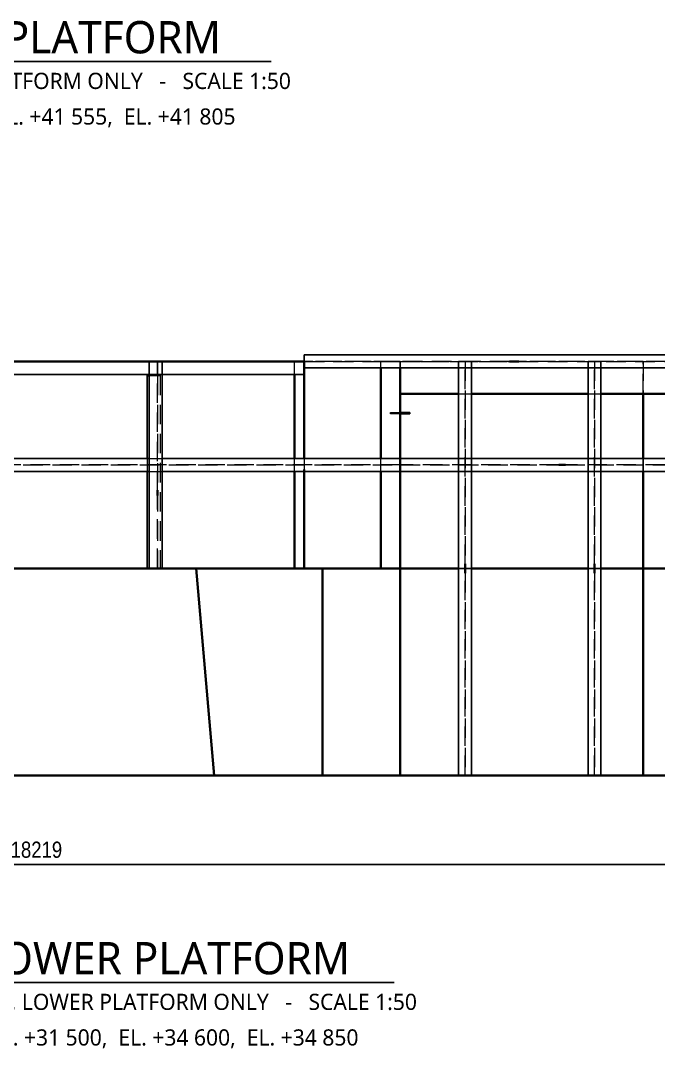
# Model space of a CAD drawing. Header units: millimetres. Extents: x -11795 to 47768, y 22971 to 65021.
# Drawn here: x 1443 to 6369, y 44399 to 52343 of the extents above; entities that cross this region are included whole.
import ezdxf
from ezdxf.enums import TextEntityAlignment as Align

# ---------------------------------------------------------------- set-up
doc = ezdxf.new("R2010")
doc.units = ezdxf.units.MM
doc.linetypes.add('HIDDEN_50', pattern=[225, 150, -75])
for name, color, linetype, lineweight in [('DIMENSIONS', 3, 'Continuous', 18), ('LEVELS', 1, 'Continuous', 18), ('PLATE_HIDDEN', 8, 'HIDDEN_50', 18), ('PLATE_VISIBLE', 7, 'Continuous', 35), ('PROFILE_HIDDEN', 9, 'HIDDEN_50', 18), ('PROFILE_VISIBLE', 4, 'Continuous', 25), ('TEXT', 2, 'Continuous', 25)]:
    doc.layers.add(name, color=color, linetype=linetype, lineweight=lineweight)
doc.styles.add('OpenSans', font='OpenSans-Regular.ttf')
doc.styles.add('OpenSansCondensed-Light', font='OpenSansCondensed-Light.ttf')
doc.dimstyles.new('DIM_1_50', dxfattribs={"dimscale": 50, "dimtxt": 2.5, "dimasz": 2.5, "dimexe": 1.5, "dimexo": 1.5, "dimgap": 1, "dimtad": 1, "dimdec": 0, "dimzin": 12, "dimdsep": 46, "dimtxsty": 'OpenSansCondensed-Light', "dimtsz": 0.00125, "dimcen": 2.5, "dimclrd": 3, "dimclre": 3, "dimclrt": 3, "dimazin": 3, "dimtfac": 0.5, "dimtmove": 2, "dimatfit": 3})

msp = doc.modelspace()

# ---------------------------------------------------------------- linework, layer by layer
at = {"layer": 'PLATE_HIDDEN'}
for p, q in [((2500, 49703.6), (2500, 49598.1)), ((2500, 48713.1), (2500, 49703.1)), ((3559, 49613.1), (3559, 49703.1)), ((4375, 49708.1), (3630.8, 49708.1)), ((3632.3, 49708.1), (5221.2, 49708.1)), ((5221.2, 49708.1), (3632.3, 49708.1)), ((3639, 49708.1), (4375, 49708.1)), ((4375, 49708.1), (3639, 49708.1)), ((4225, 49663.1), (4225, 49708.1)), ((4225, 49708.1), (4375, 49708.1)), ((4375, 49663.1), (4375, 49708.1)), ((5217.8, 49708.1), (4375, 49708.1)), ((4375, 49708.1), (4375, 49663.1)), ((4375, 49663.1), (4375, 49708.1)), ((4375, 49708.1), (4375, 49663.1)), ((5220, 49708.1), (4375, 49708.1)), ((4375, 49708.1), (4375, 49663.1)), ((5220, 49708.1), (4375, 49708.1)), ((4375, 49708.1), (5220, 49708.1)), ((4375, 49708.1), (4375, 49654.5)), ((4375, 49654.5), (4375, 49708.1)), ((4375, 49663.1), (4375, 49708.1)), ((4375, 49708.1), (4375, 49663.1)), ((4875, 48143.1), (4875, 49708.1)), ((4875, 49708.1), (4875, 48143.1)), ((6250, 49708.1), (5287.6, 49708.1)), ((6875, 49708.1), (5290, 49708.1)), ((6875, 49708.1), (5290, 49708.1)), ((5290, 49708.1), (6870, 49708.1)), ((5291.1, 49708.1), (6875, 49708.1)), ((6875, 49708.1), (5291.1, 49708.1)), ((5875, 48143.1), (5875, 49708.1)), ((5875, 49708.1), (5875, 48143.1)), ((6250, 49463.1), (6250, 49708.1)), ((6875, 49708.1), (6250, 49708.1)), ((6250, 49708.1), (6250, 49463.1)), ((6250, 49463.1), (6250, 49708.1)), ((6250, 49708.1), (6250, 49463.1)), ((2500, 49598.1), (2500, 48113.1)), ((4830, 49458.1), (4920, 49458.1)), ((5830, 49458.1), (5920, 49458.1)), ((3559, 48863.1), (3559, 48953.1)), ((3634, 48953.1), (3634, 48873.1)), ((3634, 48953.1), (3634, 48863.1)), ((4225, 48863.1), (4225, 48953.1)), ((6250, 48863.1), (6250, 48953.1)), ((6250, 48953.1), (6250, 48863.1)), ((6250, 48863.1), (6250, 48953.1)), ((6250, 48953.1), (6250, 48863.1)), ((4370, 48908.1), (1013.7, 48908.1)), ((1013.7, 48908.1), (4370, 48908.1)), ((4380, 48908.1), (5600, 48908.1)), ((5600, 48908.1), (4380, 48908.1)), ((5650, 48908.1), (6875, 48908.1)), ((6870, 48908.1), (5650, 48908.1)), ((2500, 48113.1), (2500, 48673.1)), ((4828.8, 48108.1), (4928.5, 48108.1)), ((4928.5, 48108.1), (4828.8, 48108.1)), ((4828.8, 48108.1), (4928.5, 48108.1)), ((4928.5, 48108.1), (4828.8, 48108.1)), ((4920, 48108.1), (4830, 48108.1)), ((4830, 48108.1), (4920, 48108.1)), ((4875, 46513.1), (4875, 48073.1)), ((4875, 48073.1), (4875, 46513.1)), ((5826.1, 48108.1), (5925.9, 48108.1)), ((5925.9, 48108.1), (5826.1, 48108.1)), ((5826.1, 48108.1), (5925.9, 48108.1)), ((5925.9, 48108.1), (5826.1, 48108.1)), ((5920, 48108.1), (5830, 48108.1)), ((5830, 48108.1), (5920, 48108.1)), ((5875, 46513.1), (5875, 48073.1)), ((5875, 48073.1), (5875, 46513.1))]:
    msp.add_line(p, q, dxfattribs=at)
at = {"layer": 'PLATE_VISIBLE'}
for p, q in [((-200, 49708.1), (3634, 49708.1)), ((3634, 49708.1), (-200, 49708.1)), ((3630.8, 49708.1), (-200, 49708.1)), ((-200, 49708.1), (3632.3, 49708.1)), ((3632.3, 49708.1), (-200, 49708.1)), ((2500, 49703.1), (2500, 49708.1)), ((2500, 49708.1), (2500, 49703.6)), ((3634, 49708.1), (3407.2, 49708.1)), ((3407.2, 49708.1), (3411.5, 49708.1)), ((3411.5, 49708.1), (3602.5, 49708.1)), ((3559, 49703.1), (3559, 49708.1)), ((3559, 49708.1), (3634, 49708.1)), ((3602.5, 49708.1), (3634, 49708.1)), ((3634, 49708.1), (3634, 48953.1)), ((3634, 49708.1), (3634, 48953.1)), ((3634, 49708.1), (3639, 49708.1)), ((3639, 49708.1), (3634, 49708.1)), ((4225, 48953.1), (4225, 49663.1)), ((4375, 46508.1), (4375, 49663.1)), ((4375, 49663.1), (4375, 48108.1)), ((4375, 46508.1), (4375, 49663.1)), ((4375, 49663.1), (4375, 46508.1)), ((4375, 49663.1), (4375, 49458.1)), ((4375, 48108.1), (4375, 49663.1)), ((4375, 49663.1), (4375, 46508.1)), ((4375, 49654.5), (4375, 49308.1)), ((4375, 49308.1), (4375, 49654.5)), ((5287.6, 49708.1), (5217.8, 49708.1)), ((5290, 49708.1), (5220, 49708.1)), ((5290, 49708.1), (5220, 49708.1)), ((5220, 49708.1), (5290, 49708.1)), ((5221.2, 49708.1), (5291.1, 49708.1)), ((5291.1, 49708.1), (5221.2, 49708.1)), ((3559, 48953.1), (3559, 49613.1)), ((4375, 49458.1), (4830, 49458.1)), ((4920, 49458.1), (5830, 49458.1)), ((5920, 49458.1), (6800, 49458.1)), ((6250, 48953.1), (6250, 49463.1)), ((6250, 49463.1), (6250, 48953.1)), ((6250, 48953.1), (6250, 49463.1)), ((6250, 49463.1), (6250, 48953.1)), ((3559, 48108.1), (3559, 48863.1)), ((3634, 48873.1), (3634, 48108.1)), ((3634, 48863.1), (3634, 48108.1)), ((4225, 48108.1), (4225, 48863.1)), ((4375, 48908.1), (4370, 48908.1)), ((4370, 48908.1), (4375, 48908.1)), ((4375, 48908.1), (4380, 48908.1)), ((4380, 48908.1), (4375, 48908.1)), ((5600, 48908.1), (5650, 48908.1)), ((5650, 48908.1), (5600, 48908.1)), ((6250, 48108.1), (6250, 48863.1)), ((6250, 48863.1), (6250, 46508.1)), ((6250, 46508.1), (6250, 48863.1)), ((6250, 48863.1), (6250, 46508.1)), ((2500, 48673.1), (2500, 48713.1)), ((4875, 48073.1), (4875, 48143.1)), ((4875, 48143.1), (4875, 48073.1)), ((5875, 48073.1), (5875, 48143.1)), ((5875, 48143.1), (5875, 48073.1)), ((-1939.4, 48108.1), (3775.3, 48108.1)), ((3775.3, 48108.1), (-1939.4, 48108.1)), ((2797.9, 48108.1), (-1548.1, 48108.1)), ((2500, 48113.1), (2500, 48108.1)), ((2500, 48108.1), (2500, 48113.1)), ((2938.3, 46508.1), (2797.9, 48108.1)), ((3775.3, 48108.1), (2799.7, 48108.1)), ((2799.7, 48108.1), (2938.4, 46508.1)), ((3634, 48108.1), (3559, 48108.1)), ((3775.3, 48108.1), (3775.3, 46508.1)), ((3775.3, 46508.1), (3775.3, 48108.1)), ((4375, 48108.1), (3775.3, 48108.1)), ((3775.3, 48108.1), (4375, 48108.1)), ((3775.3, 46508.1), (3775.3, 48108.1)), ((4375, 48108.1), (4225, 48108.1)), ((4830, 48108.1), (4375, 48108.1)), ((4375, 48108.1), (4830, 48108.1)), ((4375, 48108.1), (4828.8, 48108.1)), ((4375, 48108.1), (4375, 46508.1)), ((4828.8, 48108.1), (4375, 48108.1)), ((4375, 48108.1), (4828.8, 48108.1)), ((4828.8, 48108.1), (4375, 48108.1)), ((4375, 46508.1), (4375, 48108.1)), ((5830, 48108.1), (4920, 48108.1)), ((4920, 48108.1), (5830, 48108.1)), ((4928.5, 48108.1), (5826.1, 48108.1)), ((5826.1, 48108.1), (4928.5, 48108.1)), ((4928.5, 48108.1), (5826.1, 48108.1)), ((5826.1, 48108.1), (4928.5, 48108.1)), ((6875, 48108.1), (5920, 48108.1)), ((5920, 48108.1), (6800, 48108.1)), ((5925.9, 48108.1), (6250, 48108.1)), ((6250, 48108.1), (5925.9, 48108.1)), ((5925.9, 48108.1), (6250, 48108.1)), ((6250, 48108.1), (5925.9, 48108.1)), ((6250, 46508.1), (6250, 48108.1)), ((-1688.5, 46508.1), (2938.3, 46508.1)), ((-200, 46508.1), (4375, 46508.1)), ((2938.4, 46508.1), (3775.3, 46508.1)), ((4375, 46508.1), (6250, 46508.1)), ((4875, 46508.1), (4875, 46513.1)), ((4875, 46513.1), (4875, 46508.1)), ((5875, 46508.1), (5875, 46513.1)), ((5875, 46513.1), (5875, 46508.1)), ((6250, 46508.1), (6875, 46508.1))]:
    msp.add_line(p, q, dxfattribs=at)
at = {"layer": 'PROFILE_HIDDEN'}
for p, q in [((2436.5, 49703.2), (2436.5, 49613.7)), ((2536.5, 49703.2), (2536.5, 49613.7)), ((4377, 49658.1), (4227.4, 49658.1)), ((4825, 49708.1), (4925, 49708.1)), ((4825, 49708.1), (4925, 49708.1)), ((4925, 49708.1), (4825, 49708.1)), ((4825, 49708.1), (4825, 49663.3)), ((4825, 49708.1), (4825, 49663.3)), ((4825, 49708.1), (4825, 49663.3)), ((4925.4, 49658.1), (4825.7, 49658.1)), ((4925, 49708.1), (4925, 49663.3)), ((4925, 49708.1), (4925, 49663.3)), ((4925, 49708.1), (4925, 49663.3)), ((5922.7, 49658.1), (5822.9, 49658.1)), ((5825, 49708.1), (5925, 49708.1)), ((5925, 49708.1), (5825, 49708.1)), ((5825, 49708.1), (5925, 49708.1)), ((5825, 49708.1), (5825, 49663.3)), ((5825, 49708.1), (5825, 49663.3)), ((5825, 49708.1), (5825, 49663.3)), ((5925, 49708.1), (5925, 49663.3)), ((5925, 49708.1), (5925, 49663.3)), ((5925, 49708.1), (5925, 49663.3)), ((2435.1, 49598.7), (2521.5, 49598.7)), ((2521.5, 49598.1), (2435.1, 49598.1)), ((2440.5, 49608.1), (2540.4, 49608.1)), ((2521.5, 49598.7), (2521.5, 49598.1)), ((2521.5, 49598.7), (2521.5, 48113.7)), ((2521.5, 49598.1), (2521.5, 48113.1)), ((4300, 49303.1), (4300, 49313.1)), ((4300, 49313.1), (4370.3, 49313.1)), ((4300, 49303.1), (4300, 49313.1)), ((4300, 49313.1), (4370.3, 49313.1)), ((4370.3, 49303.1), (4300, 49303.1)), ((4370.3, 49303.1), (4300, 49303.1)), ((2421.5, 48958), (2421.5, 48858.7)), ((2421.5, 48957.4), (2421.5, 48858.1)), ((2436.5, 48957.8), (2436.5, 48858.5)), ((2440.7, 48958.1), (2530.7, 48958.1)), ((2440.7, 48958.1), (2530.7, 48958.1)), ((2440.7, 48958.1), (2530.7, 48958.1)), ((2440.7, 48958.1), (2530.7, 48958.1)), ((2536.5, 48957.8), (2536.5, 48858.5)), ((3560.3, 48958.1), (3630.3, 48958.1)), ((3560.3, 48958.1), (3630.3, 48958.1)), ((3560.3, 48958.1), (3630.3, 48958.1)), ((4230.1, 48958.1), (4370, 48958.1)), ((4230.1, 48958.1), (4370, 48958.1)), ((4230.1, 48958.1), (4370, 48958.1)), ((4825, 48955.5), (4825, 48855.8)), ((4825, 48955.5), (4825, 48855.8)), ((4825, 48945.5), (4825, 48855.8)), ((4830, 48958.1), (4920, 48958.1)), ((4830, 48958.1), (4920, 48958.1)), ((4830, 48958.1), (4920, 48958.1)), ((4925, 48955.5), (4925, 48855.8)), ((4925, 48955.5), (4925, 48855.8)), ((4925, 48955.5), (4925, 48855.8)), ((5825, 48955.5), (5825, 48855.8)), ((5825, 48955.5), (5825, 48855.8)), ((5825, 48955.5), (5825, 48855.8)), ((5830, 48958.1), (5920, 48958.1)), ((5830, 48958.1), (5920, 48958.1)), ((5830, 48958.1), (5920, 48958.1)), ((5925, 48955.5), (5925, 48855.8)), ((5925, 48955.5), (5925, 48855.8)), ((5925, 48955.5), (5925, 48855.8)), ((2440.7, 48858.1), (2530.7, 48858.1)), ((2440.7, 48858.1), (2530.7, 48858.1)), ((2440.7, 48858.1), (2530.7, 48858.1)), ((2440.7, 48858.1), (2530.7, 48858.1)), ((3560.3, 48858.1), (3630.3, 48858.1)), ((3560.3, 48858.1), (3630.3, 48858.1)), ((3560.3, 48858.1), (3630.3, 48858.1)), ((4230.1, 48858.1), (4370, 48858.1)), ((4230.1, 48858.1), (4370, 48858.1)), ((4230.1, 48858.1), (4370, 48858.1)), ((4830, 48858.1), (4920, 48858.1)), ((4830, 48858.1), (4920, 48858.1)), ((4830, 48858.1), (4920, 48858.1)), ((5830, 48858.1), (5920, 48858.1)), ((5830, 48858.1), (5920, 48858.1)), ((5830, 48858.1), (5920, 48858.1))]:
    msp.add_line(p, q, dxfattribs=at)
at = {"layer": 'PROFILE_VISIBLE'}
for p, q in [((3634, 49758.1), (3634, 49658.1)), ((3634, 49658.1), (3634, 49758.1)), ((6875, 49758.1), (3634, 49758.1)), ((6875, 49758.1), (3634, 49758.1)), ((-1250, 49708.1), (3634, 49708.1)), ((-1250, 49708.1), (3634, 49708.1)), ((2436.5, 49708.1), (2536.5, 49708.1)), ((2536.5, 49708.1), (2436.5, 49708.1)), ((2436.5, 49708.1), (2436.5, 48108.1)), ((2436.5, 49708.1), (2436.5, 49703.2)), ((2536.5, 49708.1), (2536.5, 48108.1)), ((2536.5, 49708.1), (2536.5, 49703.2)), ((3634, 49708.1), (3634, 49608.1)), ((3634, 49608.1), (3634, 49708.1)), ((4227.4, 49658.1), (3634, 49658.1)), ((6875, 49658.1), (3634, 49658.1)), ((4825.7, 49658.1), (4377, 49658.1)), ((4925, 49708.1), (4825, 49708.1)), ((4825, 49708.1), (4825, 46508.1)), ((4825, 49663.3), (4825, 48945.5)), ((4825, 49663.3), (4825, 48955.5)), ((4825, 49663.3), (4825, 48955.5)), ((4925, 49708.1), (4925, 46508.1)), ((4925, 49663.3), (4925, 48955.5)), ((4925, 49663.3), (4925, 48955.5)), ((4925, 49663.3), (4925, 48955.5)), ((5822.9, 49658.1), (4925.4, 49658.1)), ((5925, 49708.1), (5825, 49708.1)), ((5825, 49708.1), (5825, 46508.1)), ((5825, 49663.3), (5825, 48955.5)), ((5825, 49663.3), (5825, 48955.5)), ((5825, 49663.3), (5825, 48955.5)), ((6800.2, 49658.1), (5922.7, 49658.1)), ((5925, 49708.1), (5925, 46508.1)), ((5925, 49663.3), (5925, 48955.5)), ((5925, 49663.3), (5925, 48955.5)), ((5925, 49663.3), (5925, 48955.5)), ((-1250, 49608.1), (3634, 49608.1)), ((1281.9, 49608.1), (2440.5, 49608.1)), ((2421.5, 49598.7), (2435.1, 49598.7)), ((2421.5, 49598.1), (2421.5, 49598.7)), ((2421.5, 49598.7), (2421.5, 48958)), ((2435.1, 49598.1), (2421.5, 49598.1)), ((2421.5, 49598.1), (2421.5, 48957.4)), ((2436.5, 49613.7), (2436.5, 48957.8)), ((2536.5, 49613.7), (2536.5, 48957.8)), ((2540.4, 49608.1), (3634, 49608.1)), ((4370.3, 49313.1), (4450, 49313.1)), ((4370.3, 49313.1), (4450, 49313.1)), ((4450, 49303.1), (4370.3, 49303.1)), ((4450, 49303.1), (4370.3, 49303.1)), ((4450, 49313.1), (4450, 49303.1)), ((4450, 49313.1), (4450, 49303.1)), ((1281.2, 48958.1), (2440.7, 48958.1)), ((1281.2, 48958.1), (2440.7, 48958.1)), ((1281.2, 48958.1), (2440.7, 48958.1)), ((1281.2, 48958.1), (2440.7, 48958.1)), ((2530.7, 48958.1), (3560.3, 48958.1)), ((2530.7, 48958.1), (3560.3, 48958.1)), ((2530.7, 48958.1), (4375, 48958.1)), ((2530.7, 48958.1), (3560.3, 48958.1)), ((3630.3, 48958.1), (4230.1, 48958.1)), ((3630.3, 48958.1), (4230.1, 48958.1)), ((3630.3, 48958.1), (4230.1, 48958.1)), ((4370, 48958.1), (4375, 48958.1)), ((4370, 48958.1), (4375, 48958.1)), ((4370, 48958.1), (4375, 48958.1)), ((4375, 48958.1), (4375, 48858.1)), ((4375, 48858.1), (4375, 48958.1)), ((4375, 48958.1), (4375, 48858.1)), ((4375, 48858.1), (4375, 48958.1)), ((4375, 48958.1), (4375, 48858.1)), ((4375, 48858.1), (4375, 48958.1)), ((4375, 48958.1), (4375, 48858.1)), ((4375, 48858.1), (4375, 48958.1)), ((4375, 48958.1), (4830, 48958.1)), ((4375, 48958.1), (4830, 48958.1)), ((4375, 48958.1), (6875, 48958.1)), ((4375, 48958.1), (4830, 48958.1)), ((4920, 48958.1), (5830, 48958.1)), ((4920, 48958.1), (5830, 48958.1)), ((4920, 48958.1), (5830, 48958.1)), ((5920, 48958.1), (6800, 48958.1)), ((5920, 48958.1), (6800, 48958.1)), ((5920, 48958.1), (6800, 48958.1)), ((1281.2, 48858.1), (2440.7, 48858.1)), ((1281.2, 48858.1), (2440.7, 48858.1)), ((1281.2, 48858.1), (2440.7, 48858.1)), ((1281.2, 48858.1), (2440.7, 48858.1)), ((2421.5, 48858.7), (2421.5, 48108.7)), ((2421.5, 48858.1), (2421.5, 48108.1)), ((2436.5, 48858.5), (2436.5, 48108.1)), ((2530.7, 48858.1), (3560.3, 48858.1)), ((2530.7, 48858.1), (3560.3, 48858.1)), ((2530.7, 48858.1), (4375, 48858.1)), ((2530.7, 48858.1), (3560.3, 48858.1)), ((2536.5, 48858.5), (2536.5, 48108.1)), ((3630.3, 48858.1), (4230.1, 48858.1)), ((3630.3, 48858.1), (4230.1, 48858.1)), ((3630.3, 48858.1), (4230.1, 48858.1)), ((4370, 48858.1), (4375, 48858.1)), ((4370, 48858.1), (4375, 48858.1)), ((4370, 48858.1), (4375, 48858.1)), ((4375, 48858.1), (4830, 48858.1)), ((4375, 48858.1), (4830, 48858.1)), ((4375, 48858.1), (6875, 48858.1)), ((4375, 48858.1), (4830, 48858.1)), ((4825, 48855.8), (4825, 46508.1)), ((4825, 48855.8), (4825, 46508.1)), ((4825, 48855.8), (4825, 46508.1)), ((4920, 48858.1), (5830, 48858.1)), ((4920, 48858.1), (5830, 48858.1)), ((4920, 48858.1), (5830, 48858.1)), ((4925, 48855.8), (4925, 46508.1)), ((4925, 48855.8), (4925, 46508.1)), ((4925, 48855.8), (4925, 46508.1)), ((5825, 48855.8), (5825, 46508.1)), ((5825, 48855.8), (5825, 46508.1)), ((5825, 48855.8), (5825, 46508.1)), ((5920, 48858.1), (6800, 48858.1)), ((5920, 48858.1), (6800, 48858.1)), ((5920, 48858.1), (6800, 48858.1)), ((5925, 48855.8), (5925, 46508.1)), ((5925, 48855.8), (5925, 46508.1)), ((5925, 48855.8), (5925, 46508.1)), ((2421.5, 48108.7), (2521.5, 48108.7)), ((2421.5, 48108.1), (2421.5, 48108.7)), ((2521.5, 48108.1), (2421.5, 48108.1)), ((2436.5, 48108.1), (2536.5, 48108.1)), ((2536.5, 48108.1), (2436.5, 48108.1)), ((2521.5, 48113.7), (2521.5, 48108.7)), ((2521.5, 48113.1), (2521.5, 48108.1)), ((2521.5, 48108.7), (2521.5, 48108.1)), ((4825, 46508.1), (4925, 46508.1)), ((4925, 46508.1), (4825, 46508.1)), ((4825, 46508.1), (4925, 46508.1)), ((4925, 46508.1), (4825, 46508.1)), ((5825, 46508.1), (5925, 46508.1)), ((5925, 46508.1), (5825, 46508.1)), ((5825, 46508.1), (5925, 46508.1)), ((5925, 46508.1), (5825, 46508.1))]:
    msp.add_line(p, q, dxfattribs=at)
at = {"layer": 'TEXT'}
for p, q in [((-2147.1, 52026.3), (3377.9, 52026.3)), ((-1197.7, 44908.9), (4327.3, 44908.9))]:
    msp.add_line(p, q, dxfattribs=at)

# ---------------------------------------------------------------- texts
at = {"layer": 'LEVELS', "style": 'OpenSans'}
for s, p in [('DECK / STRUCTURE LEVELS: EL. +37 900,  EL. +41 555,  EL. +41 805', (615.4, 51663.8)), ('DECK / STRUCTURE LEVELS: EL. +31 500,  EL. +34 600,  EL. +34 850', (1564.8, 44546.4))]:
    msp.add_text(s, height=125, dxfattribs=at).set_placement(p, align=Align.TOP_CENTER)
at = {"layer": 'TEXT', "style": 'OpenSans'}
for s, height, p in [('PLAN VIEW - UPPER PLATFORM', 250, (615.4, 52338.8)), ('VIEWED FROM ABOVE (LOOKING -Z), UPPER PLATFORM ONLY   -   SCALE 1:50', 125, (615.4, 51938.8)), ('PLAN VIEW - LOWER PLATFORM', 250, (1564.8, 45221.4)), ('VIEWED FROM ABOVE (LOOKING -Z), LOWER PLATFORM ONLY   -   SCALE 1:50', 125, (1564.8, 44821.4))]:
    msp.add_text(s, height=height, dxfattribs=at).set_placement(p, align=Align.TOP_CENTER)

# ---------------------------------------------------------------- dimensions: what is measured, and where the dimension line sits
at = {"layer": 'DIMENSIONS'}
msp.add_linear_dim(base=(-7544.6, 45821.4), p1=(-7544.6, 46421.4), p2=(10674.2, 46421.4), dimstyle='DIM_1_50', dxfattribs=at).render()

doc.saveas('drawing.dxf')
